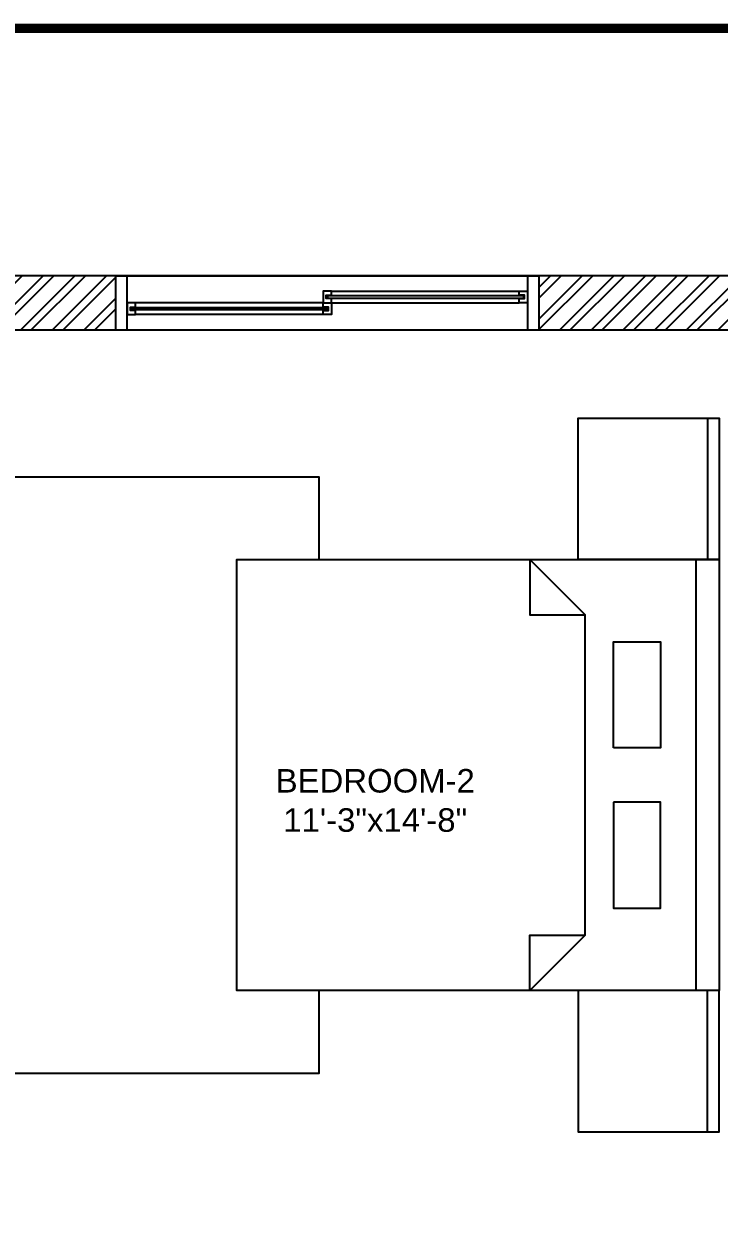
# Model space of a CAD drawing. Header units: millimetres. Extents: x 0 to 59560, y 0 to 21447.
# Drawn here: x 40617 to 43573, y 13514 to 18547 of the extents above; entities that cross this region are included whole.
import ezdxf

# ---------------------------------------------------------------- set-up
doc = ezdxf.new("R2010")
doc.units = ezdxf.units.MM
doc.header["$LTSCALE"] = 150
doc.linetypes.add('DASHED', pattern=[0.75, 0.5, -0.25])
for name, color, linetype in [('ad-Elevation 10', 8, 'Continuous'), ('ad-Furniture', 8, 'Continuous'), ('ad-Glass Sectionline', 140, 'Continuous'), ('ad-Text', 7, 'Continuous'), ('ad-Wall', 240, 'Continuous'), ('ad-Wall hatch', 8, 'Continuous')]:
    doc.layers.add(name, color=color, linetype=linetype)
doc.layers.add('ad-Primary Roof', color=5, linetype='Continuous', true_color=0x0000ff)
doc.styles.get("Standard").update_dxf_attribs({"font": 'arial.ttf'})

# ---------------------------------------------------------------- blocks, each defined once
blk = doc.blocks.new('zw$6C7B')
at = {"layer": 'ad-Furniture'}
for points in [[(0, 2430), (600, 2430), (600, 3030), (0, 3030)], [(0, 600), (2050, 600), (2050, 2430), (0, 2430)], [(450, 1630), (450, 2080), (250, 2080), (250, 1630)], [(450, 1400), (450, 950), (250, 950), (250, 1400)], [(0, 600), (600, 600), (600, 0), (0, 0)]]:
    blk.add_lwpolyline(points, close=True, dxfattribs=at)
for points in [[(50, 3030), (50, 2430)], [(100, 2430), (100, 600)], [(570.2, 835.1), (805.2, 600), (805.2, 835.1), (570.2, 835.1), (570.2, 2194.9), (805.2, 2430), (805.2, 2194.9), (570.2, 2194.9)], [(50, 0), (50, 600)]]:
    blk.add_lwpolyline(points, dxfattribs=at)
at = {"layer": 'ad-Furniture', "color": 33}
blk.add_lwpolyline([(1700, 2430), (1700, 2780), (3050, 2780), (3050, 250), (1700, 250), (1700, 600)], dxfattribs=at)
blk = doc.blocks.new('$ZCDB_AUDIT_GENERATED_C7A3')
blk.add_wipeout([(0, 230), (1800, 230), (1800, 0), (0, 0)]).dxf.layer = 'ad-Elevation 10'
at = {"layer": 'ad-Elevation 10'}
for points in [[(1800, 230), (0, 230)], [(1800, 0), (0, 0)]]:
    blk.add_lwpolyline(points, dxfattribs=at)
for points in [[(50, 0), (50, 230), (0, 230), (0, 0)], [(1750, 0), (1800, 0), (1800, 230), (1750, 230)], [(917.5, 133), (917.5, 115), (882.5, 115), (882.5, 165), (917.5, 165), (917.5, 147), (895.5, 147), (895.5, 133)], [(1715, 133), (1715, 115), (1750, 115), (1750, 165), (1715, 165), (1715, 147), (1737, 147), (1737, 133)], [(85, 83), (85, 65), (50, 65), (50, 115), (85, 115), (85, 97), (63, 97), (63, 83)], [(882.5, 83), (882.5, 65), (917.5, 65), (917.5, 115), (882.5, 115), (882.5, 97), (904.5, 97), (904.5, 83)]]:
    blk.add_lwpolyline(points, close=True, dxfattribs=at)
at = {"layer": 'ad-Glass Sectionline'}
for points in [[(917.5, 165), (1715, 165)], [(882.5, 115), (85, 115)], [(917.5, 115), (1715, 115)], [(882.5, 65), (85, 65)]]:
    blk.add_lwpolyline(points, dxfattribs=at)
for points in [[(900, 145), (1735, 145), (1735, 135), (900, 135)], [(900, 95), (65, 95), (65, 85), (900, 85)]]:
    blk.add_lwpolyline(points, close=True, dxfattribs=at)
blk = doc.blocks.new('*U64')
blk.add_blockref('$ZCDB_AUDIT_GENERATED_C7A3', (0, 0))
blk = doc.blocks.new('zw$B3AA')
at = {"rotation": 180}
blk.add_blockref('*U64', (4525, 230), dxfattribs=at)
at = {"layer": 'ad-Furniture', "xscale": -1}
blk.add_blockref('zw$6C7B', (5290, -3405), dxfattribs=at)
blk = doc.blocks.new('zw$BA31')
at = {"layer": 'ad-Primary Roof', "linetype": 'DASHED', "ltscale": 2, "const_width": 40}
blk.add_lwpolyline([(-1945, 565), (-1945, 1015), (-15525, 1015), (-15525, 565)], dxfattribs=at)

msp = doc.modelspace()

# ---------------------------------------------------------------- hatches: boundary and pattern name
at = {"layer": 'ad-Wall hatch'}
h = msp.add_hatch(dxfattribs=at)
h.set_pattern_fill('ANSI32', color=256, scale=10)
h.set_pattern_definition([(45, (32602.6, 3722.27), (-67.35192, 67.35192), []), (45, (32647.5, 3722.27), (-67.35192, 67.35192), [])])
h.paths.add_polyline_path([(46792.6, 8252.3), (46792.6, 8582.3), (37537.6, 8582.3), (37537.6, 8352.3), (37637.6, 8352.3), (37637.6, 7652.3), (37752.6, 7652.3), (37752.6, 8352.3), (40952.6, 8352.3), (40952.6, 6852.3), (39452.6, 6852.3), (39452.6, 6737.3), (40952.6, 6737.3), (40952.6, 3952.3), (37752.6, 3952.3), (37752.6, 6737.3), (38652.6, 6737.3), (38652.6, 6852.3), (37637.6, 6852.3), (37637.6, 3952.3), (32982.6, 3952.3), (32982.6, 8352.3), (36637.6, 8352.3), (36637.6, 8582.3), (36232.6, 8582.3), (36232.6, 12782.3), (32982.6, 12782.3), (32982.6, 12927.3), (32752.6, 12927.3), (32752.6, 12552.3), (36002.6, 12552.3), (36002.6, 8582.3), (32752.6, 8582.3), (32752.6, 3722.3), (41182.6, 3722.3), (41182.6, 8352.3), (46562.6, 8352.3), (46562.6, 8252.3)])
h.paths.add_polyline_path([(46562.6, 7402.3), (46562.6, 3722.3), (47492.6, 3722.3), (47492.6, 3952.3), (46792.6, 3952.3), (46792.6, 7402.3)])
h.paths.add_polyline_path([(48152.6, 12552.3), (48152.6, 8352.3), (50697.6, 8352.3), (50697.6, 3952.3), (48342.6, 3952.3), (48342.6, 3722.3), (50927.6, 3722.3), (50927.6, 8582.3), (48382.6, 8582.3), (48382.6, 12552.3), (50927.6, 12552.3), (50927.6, 17477.3), (32752.6, 17477.3), (32752.6, 14127.3), (32982.6, 14127.3), (32982.6, 17247.3), (38052.6, 17247.3), (38052.6, 12552.3), (40292.6, 12552.3), (40292.6, 12782.3), (40192.6, 12782.3), (40192.6, 13632.3), (40077.6, 13632.3), (40077.6, 12782.3), (38282.6, 12782.3), (38282.6, 17247.3), (40077.6, 17247.3), (40077.6, 14397.3), (40192.6, 14397.3), (40192.6, 17247.3), (43622.6, 17247.3), (43622.6, 12782.3), (41192.6, 12782.3), (41192.6, 12552.3), (46952.6, 12552.3), (46952.6, 12782.3), (46537.6, 12782.3), (46537.6, 13277.3), (46307.6, 13277.3), (46307.6, 12667.3), (43852.6, 12667.3), (43852.6, 14372.3), (44857.6, 14372.3), (44857.6, 14487.3), (43852.6, 14487.3), (43852.6, 17247.3), (46307.6, 17247.3), (46307.6, 14487.3), (45657.6, 14487.3), (45657.6, 14372.3), (46537.6, 14372.3), (46537.6, 17247.3), (50697.6, 17247.3), (50697.6, 12782.3), (47852.6, 12782.3), (47852.6, 12552.3)])

# ---------------------------------------------------------------- next in the draw order: block references
at = {"rotation": 360}
msp.add_blockref('zw$B3AA', (38282.6, 17247.3), dxfattribs=at)

# ---------------------------------------------------------------- next in the draw order: linework, layer by layer
at = {"layer": 'ad-Wall'}
msp.add_lwpolyline([(50927.6, 17477.3), (32752.6, 17477.3), (32752.6, 14127.3), (32982.6, 14127.3), (32982.6, 17247.3), (38052.6, 17247.3), (38052.6, 12552.3), (40292.6, 12552.3), (40292.6, 12782.3), (40192.6, 12782.3), (40192.6, 13632.3), (40077.6, 13632.3), (40077.6, 12782.3), (38282.6, 12782.3), (38282.6, 17247.3), (40077.6, 17247.3), (40077.6, 14397.3), (40192.6, 14397.3), (40192.6, 17247.3), (43622.6, 17247.3), (43622.6, 12782.3), (41192.6, 12782.3), (41192.6, 12552.3), (46952.6, 12552.3)], dxfattribs=at)

# ---------------------------------------------------------------- next in the draw order: block references
msp.add_blockref('zw$BA31', (50927.6, 17512.3))

# ---------------------------------------------------------------- next in the draw order: texts
at = {"layer": 'ad-Text', "insert": (42111, 15249), "char_height": 100, "width": 863.438, "attachment_point": 5}
msp.add_mtext('\\pxt25;BEDROOM-2\\P11\'-3"x14\'-8"', dxfattribs=at)

doc.saveas('drawing.dxf')
